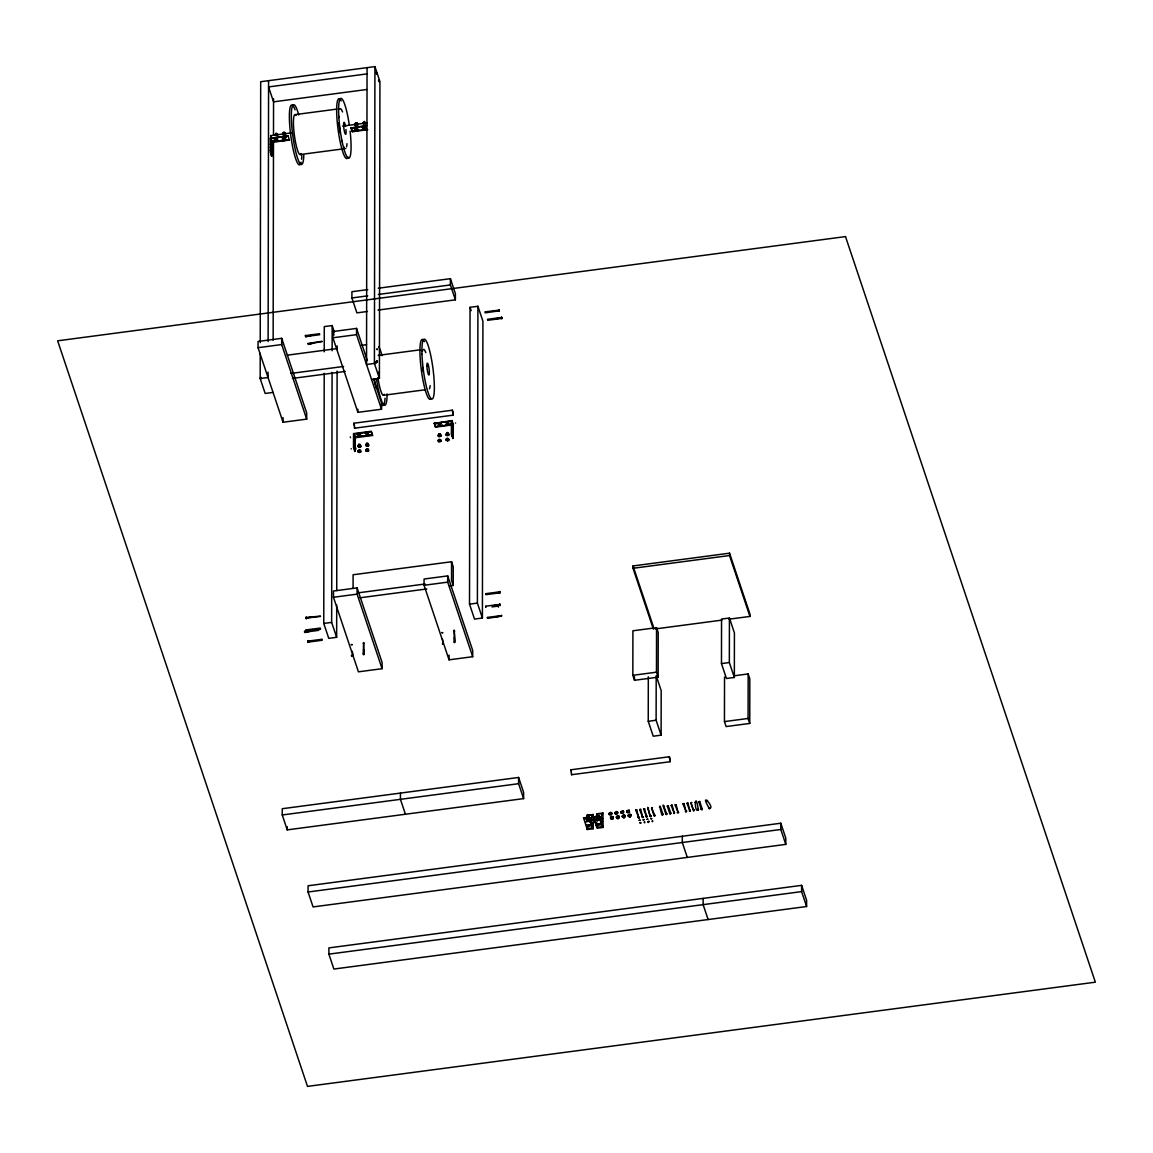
<?xml version="1.0" encoding="UTF-8"?>
<svg xmlns="http://www.w3.org/2000/svg" width="1153" height="1153" viewBox="0 0 1153 1153"><rect width="100%" height="100%" fill="white"/><g stroke="black" fill="none" stroke-linecap="round" stroke-linejoin="round"><path stroke-width="1.5" d="M258.056 347.687L258.07 341.447L281.707 338.319L306.684 412.875L306.684 419.13L283.047 422.243L258.056 347.687L281.692 344.56L306.684 419.13M273.045 392.424L265.176 393.461L260.174 378.559L260.218 353.366M260.232 342.571L260.693 81.719L374.927 66.6L379.928 81.517L379.409 378.357L371.525 379.395M268.058 372.116L268.058 377.521L260.174 378.559M268.116 341.533L268.577 80.667M272.194 142.323L271.575 156.001L270.335 152.268L270.35 138.216L288.077 135.867L289.331 140.061L272.194 142.323L270.941 138.605L288.077 135.867M272.166 155.929L270.926 152.196L270.941 138.605M271.575 156.001L271.604 141.934L270.35 138.216M273.146 340.25L273.492 140.565M273.492 135.16L273.564 98.711M274.861 139.571L275.149 141.228L274.861 139.571L275.898 138.98L277.239 139.254L277.542 140.911L274.63 141.041M274.861 134.425L277.542 135.751L277.253 134.108L275.913 133.834L275.163 135.29L277.542 134.973M276.043 139.801C278.248 137.394 275.106 141.444 276.561 139.268M275.913 134.613L276.302 133.95M276.489 141.502L277.542 140.133M277.542 140.911L277.239 139.254M277.253 134.887L277.253 134.108M281.692 344.56L281.707 338.319M283.033 140.19L282.73 138.533L285.122 138.216L285.411 139.873L284.359 140.464C281.462 140.335 282.543 140.997 282.73 138.533M283.033 135.031L282.744 133.373L283.797 132.782L285.137 133.056L285.425 134.714L285.137 133.056M282.254 814.969L282.269 808.714L518.619 777.453L523.621 792.356L523.606 798.611L287.241 829.872L282.254 814.969L518.605 783.694L523.606 798.611M283.047 422.243L283.047 417.559M283.926 138.749L283.782 137.942M282.744 134.166L283.797 133.561C281.591 131.111 286.953 132.422 283.724 132.854M284.359 140.464L285.411 139.095M285.411 139.873L285.122 138.216M287.241 829.872L287.256 826.759M289.331 140.061L271.416 141.286M308.067 892.004L308.082 885.763L780.797 823.228L785.798 838.145L785.784 844.385L313.068 906.921L308.067 892.004L780.783 829.483L785.784 844.385M336.705 604.936L336.647 637.306L328.764 638.358L323.762 623.442L324.209 373.37M324.238 351.78L324.281 326.602L332.165 325.564L334.384 332.179M328.893 954.136L328.893 947.896L801.609 885.36L806.61 900.277L806.596 906.517L333.88 969.053L328.893 954.136L801.609 891.615L806.596 906.517M336.647 637.306L331.646 622.404L332.078 372.333M332.122 350.743L332.165 325.564M373.586 379.251L381.542 402.974L381.528 409.229L357.891 412.342L332.9 337.786L332.914 331.545L356.551 328.418L367.346 360.615M333.462 597.268L333.476 591.013L357.113 587.886L382.09 662.442L382.075 668.697L358.439 671.824L333.462 597.268L357.099 594.141L382.075 668.697M336.719 590.538L337.108 371.05M337.152 349.46L337.152 345.871M367.778 129.684L352.357 131.73L351.103 127.997L367.058 125.418M367.447 311.469L356.897 312.867L351.91 297.95L351.91 291.709L367.749 289.619M352.357 131.73L351.103 127.536M351.723 655.293C350.743 657.815 354.533 655.163 351.824 650.912M353.077 588.405L353.092 574.77L451.572 561.742L453.244 566.714L453.215 585.465L449.699 585.926M355.383 437.736L354.778 451.399L353.524 447.667L353.553 433.614L371.28 431.265L372.52 435.459L355.383 437.736L354.144 434.004L371.28 431.741L372.52 435.459M355.369 451.327L354.115 447.595L354.144 434.004M355.023 128.977L355.311 130.62L355.023 128.977L356.075 128.387L357.704 129.525L355.196 130.952M355.038 123.818L355.326 125.461L355.038 123.818L356.075 123.227L357.416 123.501L357.704 125.158L357.416 123.501M354.778 451.399L354.807 437.333L353.553 433.614M356.219 129.194L356.075 128.387M355.023 124.596L356.075 123.227M356.652 130.894L357.704 129.525M381.528 409.229L356.536 334.658L356.551 328.418M357.704 130.303L357.416 128.66L355.902 128.271M357.099 594.141L357.113 587.886M357.891 412.342L357.891 409.229M358.021 451.385L359.073 450.001L360.413 450.29L360.702 451.933L358.324 452.25L359.073 450.794L360.702 451.933M358.035 446.225L359.087 444.856L360.428 445.13L360.716 446.773L359.664 447.378L358.035 446.225L360.428 445.908L360.716 446.773M358.324 452.25L358.021 450.607M358.324 447.09L358.035 445.447M359.073 450.794L359.073 450.001M359.087 445.634L359.087 444.856M359.664 452.524L360.702 451.154M359.664 447.378L360.716 445.995M360.413 451.068L360.413 450.29M360.428 445.908L360.428 445.13M363.195 129.583L362.907 127.925L365.285 127.608L365.573 129.266L364.535 129.857C361.739 129.612 362.676 130.577 362.907 127.925M362.907 122.78L365.587 124.106L365.299 122.463L362.907 122.78L363.195 123.645L365.587 123.328M363.512 654.342L363.642 642.783L363.599 654.356L363.642 649.355M364.089 128.156L363.944 127.334M363.959 122.967L363.959 122.175M364.535 129.857L365.573 128.487M365.573 129.266L365.285 127.608M365.299 123.241L365.299 122.463M365.905 450.333L366.957 448.964L368.297 449.238L368.585 450.895L366.193 451.212L366.957 449.742L368.585 450.895M365.919 445.188L366.957 443.804L368.297 444.092L368.6 445.735L367.548 446.326L365.919 445.188L368.297 444.871L368.6 445.735M366.193 451.212L365.905 449.555M366.207 446.052L365.919 444.409M367.058 67.638L366.539 364.492L374.408 363.44L379.409 378.357M366.957 449.742L366.957 448.964M366.957 444.597L366.957 443.804M367.533 451.486L368.585 450.117M367.548 446.326L368.6 444.957M368.297 450.03L368.297 449.238M368.297 444.871L368.297 444.092M374.408 363.44L374.927 66.6M400.437 793.077L400.437 799.332L405.424 814.249M424.059 585.277L424.073 579.022L447.71 575.909L472.701 650.465L472.687 656.706L449.05 659.833L424.059 585.277L447.695 582.15L472.687 656.706M434.306 423.396L452.034 420.586L453.288 424.318L453.259 438.371L451.414 434.724L451.443 421.133L434.306 423.396L435.56 427.129L452.697 424.866L452.668 438.457M435.56 427.129L434.306 422.935M438.198 440.777L439.235 439.408L440.576 439.682L440.864 441.325L438.486 441.642L439.235 440.187L440.864 441.325M438.198 435.618L439.25 434.249L440.59 434.522L440.878 436.18L438.486 436.497L439.25 435.027L440.878 436.18M438.486 441.642L438.198 439.999M438.486 436.497L438.198 434.84M439.235 440.187L439.235 439.408M439.25 435.027L439.25 434.249M439.826 441.93L440.878 440.547M439.826 436.771L440.878 435.387M440.576 440.46L440.576 439.682M440.59 435.301L440.59 434.522M442.392 643.936C441.873 643.547 443.804 645.709 442.435 638.935M446.067 439.74L447.119 438.356L448.459 438.644L448.748 440.287L447.695 440.878L446.067 439.74L448.459 439.423L448.748 440.287M446.081 434.58L447.133 433.211L448.474 433.485L448.762 435.128L446.37 435.445L447.133 433.989L448.762 435.128M446.355 440.605L446.067 438.947M446.37 435.445L446.081 433.802M447.119 439.149L447.119 438.356M447.133 433.989C449.756 432.851 445.764 431.51 447.205 433.312M447.695 440.878L448.748 439.509M447.71 435.733L448.762 434.35M447.695 582.15L447.71 575.909M448.459 439.423L448.459 438.644M448.474 434.263L448.474 433.485M449.05 659.833L449.05 655.149M378.011 310.071L455.377 299.838L450.391 284.935L450.405 278.68L378.299 288.221M451.572 561.742L451.544 580.492L453.215 585.465M453.259 438.371L452.005 434.652L452.034 420.586M454.729 642.135C453.071 612.041 455.723 648.245 454.296 641.861M454.239 642.365L454.253 637.364M455.377 299.838L455.392 293.597L450.405 278.68M469.516 604.158L470.035 307.318L477.918 306.28L482.92 321.197L482.401 618.037L474.517 619.075L469.516 604.158L477.4 603.12L482.401 618.037M477.4 603.12L477.918 306.28M518.605 783.694L518.619 777.453M583.548 817.866L589.457 817.549L593.204 828.733L587.295 829.511L583.548 817.866L589.457 817.088L593.074 827.897L587.165 828.676L587.165 825.274M587.18 821.873L587.194 815.085L593.218 814.667L587.194 815.085M587.295 829.511L587.295 825.995M587.309 820.734L587.309 815.459M593.204 828.733L593.103 814.306M593.391 817.03L599.301 815.776L603.048 827.436L597.139 828.214L593.391 817.03L599.301 815.776M597.023 820.576L597.038 813.773L603.077 813.369L597.038 813.773M597.153 821.181L597.168 814.148M603.048 827.436L602.947 812.995M609.159 814.119L610.355 812.332L611.551 812.721L611.753 814.436L610.557 815.128L609.159 814.119L611.537 813.802L611.551 812.721M609.361 814.753L609.159 813.038M610.744 818.846L610.528 817.131L611.724 816.425L612.92 816.814L613.122 818.529L611.926 819.235L610.528 818.226L611.839 818.673L612.92 816.814M615.068 813.341L616.264 811.539L617.46 811.928L617.662 813.643L616.466 814.349L615.068 813.341L617.446 813.024L617.46 811.928M615.27 813.96L615.068 812.245M616.437 817.448L617.633 815.647L618.83 816.036L619.031 817.751L617.835 818.457L616.437 817.448C621.308 818.356 615.515 815.906 617.907 817.967C621.092 818.212 614.736 819.97 618.83 817.131L618.83 816.036M616.653 818.068L616.437 816.353M620.977 812.562L622.173 810.761L623.369 811.15L623.571 812.865L622.375 813.571L620.977 812.562L623.355 812.245L623.369 811.15M621.179 813.182L620.977 811.467M622.346 816.655L623.542 814.868L624.739 815.257L624.94 816.973L623.744 817.679L622.346 816.655L624.739 816.353L624.739 815.257M622.562 817.29L622.346 815.575M629.279 810.372L629.48 812.087L628.284 812.793L627.088 812.404L626.886 810.689L629.279 810.372L626.886 810.689M628.255 815.877L629.452 814.076L630.648 814.465L630.85 816.18L629.653 816.886L628.255 815.877C633.833 816.036 626.8 818.875 630.648 815.56L630.648 814.465M628.471 816.497L628.255 814.782M632.838 675.312L632.911 630.792L656.547 627.664L658.219 632.637L658.132 677.157L634.496 680.284L632.838 675.312L656.475 672.185L658.132 677.157M653.42 629.192L633.026 568.299L633.026 565.95L729.532 553.181L749.94 614.073L749.94 616.423L728.883 619.204M634.496 680.284L634.51 676.725M661.116 735.167L656.115 720.25L656.201 675.73L661.188 690.633L661.116 735.167L653.232 736.205L648.245 721.288L648.317 676.768M656.475 672.185L656.547 627.664M682.317 836.256L682.302 842.512L687.303 857.414M703.128 898.389L703.128 904.644L708.115 919.546M721.475 663.595L721.547 619.06L729.431 618.022L734.418 632.939L734.346 677.46L726.462 678.497L721.475 663.595L729.345 662.543L734.346 677.46M734.663 675.73L748.167 673.943L749.825 678.915L749.753 723.435L726.116 726.563L724.444 721.591L724.531 677.07M729.345 662.543L729.431 618.022M749.94 616.423L729.532 555.53L729.532 553.181M749.753 723.435L748.081 718.463L748.167 673.943M780.783 829.483L780.797 823.228M801.609 891.615L801.609 885.36M261.154 378.256L260.953 377.507M270.451 141.142L270.566 141.055M270.436 150.51L270.451 150.639M270.652 144.947L270.451 144.125M271.027 147.267L271.243 147.959M271.041 144.183L271.142 145.163L270.566 144.211M270.912 143.289L271.373 144.255L271.402 143.159M271.488 147.325L271.474 147.123M271.863 152.787L272.065 153.594M308.471 343.853L322.062 341.634M304.824 631.34L304.853 631.613M306.741 618.224L306.381 618.657M321.975 639.281L308.197 641.097L308.269 641.99M321.946 639.454L321.961 639.67M350.296 436.944L350.512 437.636M353.64 439.668L353.668 439.985M353.841 443.473L353.769 442.738M353.64 442.651L353.74 443.444M354.23 445.793L354.331 446.816M354.23 442.709L354.692 442.766M354.692 439.48L354.605 438.558M354.72 427.259L354.562 428.195L453.043 415.166L453.043 412.399L452.394 410.194L353.827 423.237L354.591 428.152M355.081 438.947L355.182 439.61M355.268 445.807L355.066 445.058M355.066 445.231L355.167 445.851M355.268 448.906L355.254 448.632M376.037 73.23L376.152 73.129M378.53 80.609L378.66 80.595M375.114 362.532L375.114 362.662M376.786 361.293L376.887 361.927M377.002 361.869L376.916 361.206M451.529 432.995L451.645 432.908M451.544 426.682L451.544 426.884M451.745 424.203L451.673 423.54M452.307 433.211L451.89 431.943M452.264 427.359L452.48 425.961M451.904 425.688L452.336 427.1L451.99 425.716M452.365 429.204L452.38 429.32M452.581 426.581L452.322 426.956M452.437 426.034L453.172 426.466M452.495 432.274L452.74 433.816L452.452 431.971M452.956 435.33L452.956 435.546M452.956 432.289L453.086 432.188M455.478 423.065L455.608 423.007M485.701 593.867L485.716 594.126M487.33 617.662L487.445 617.561M498.932 310.878L485.11 312.852M501.224 317.68L501.267 318.142M499.465 604.446L499.566 605.239M275.394 135.492L277.008 135.463M275.481 139.83L276.907 140.089M284.705 139.138C280.424 138.922 286.434 137.351 285.065 138.922M283.912 138.317L283.134 139.023L284.344 138.201M357.344 129.395L355.398 128.963L357.358 128.704M363.973 128.819L363.93 127.738M363.31 128.444L365.285 128.401M363.916 653.78L363.728 654.861L363.281 653.823M588.477 820.85C585.796 818.226 586.128 823.429 588.606 819.956M591.633 826.125L592.714 826.254L591.547 826.658M600.439 822.709L600.598 822.867M271.027 150.294L271.171 151.158L270.551 150.423M271.402 143.534L271.171 144.687M271.243 141.704L271.474 140.147M271.488 150.524C271.56 148.924 271.719 153.147 271.387 149.414M271.69 141.978L270.609 135.636L291.723 132.854M320.52 616.423L306.568 617.979M354.245 439.452L354.331 440.59M354.547 439.062L354.937 440.446L354.591 438.933M354.591 444.813L354.245 446.11M355.528 447.84L355.614 449.31L355.499 447.782M452.365 435.315L452.552 435.762M499.667 605.253L499.566 604.46L485.701 606.175L485.773 607.069M485.874 607.054L485.788 606.319M501.569 317.176L501.771 318.704M497.793 605.729L497.981 606.276M498.442 606.766L498.139 605.325L498.341 606.838M571.701 773.994L571.585 774.715L670.037 761.729L670.037 758.962L669.345 756.757L570.821 769.8L571.542 774.758M635.735 810.083L636.701 809.853L638.805 817.852L635.735 810.155L636.701 809.882M638.243 817.607L639.194 817.304M639.67 809.565L640.636 809.32L642.711 817.333L639.684 809.637L640.65 809.435M640.045 822.709C642.999 823.213 638.517 823.631 640.52 822.435M643.605 809.046L644.57 808.801L646.646 816.814L643.619 809.103L644.599 808.916M644.902 822.075C644.023 824.15 644.714 821.397 644.167 822.017M650.061 816.05C644.556 794.287 650.667 821.138 651.027 815.776M648.519 808.325L647.568 808.628M652.468 807.792C649.888 805.961 656.619 818.068 654.212 815.099M662.816 814.148C656.619 793.538 662.153 819.682 662.514 813.96M665.814 813.96C658.349 791.16 669.201 819.985 666.117 813.485M669.749 813.441L670.758 812.966L668.207 805.673L667.284 806.048L669.778 813.514L670.729 813.24M671.19 805.399L672.156 805.154L674.217 813.168L671.19 805.457L672.156 805.198M673.64 812.721C675.701 811.453 673.683 815.33 673.9 812.49M675.125 804.866L676.09 804.635L678.151 812.649L675.125 804.938L676.105 804.736M677.618 812.361C680.789 812.231 676.119 813.355 677.46 812.375M683.008 803.828L683.974 803.598L686.078 811.597L683.008 803.9L683.974 803.627M686.943 803.31L687.909 803.079L690.027 811.078L686.943 803.382L687.923 803.108M691.858 802.589C689.638 800.96 694.365 812.98 694.351 810.04M698.271 809.449C695.144 788.119 693.731 814.018 698.3 809.521C694.812 810.588 700.75 810.473 697.81 809.262M701.269 809.276L702.235 809.002L699.727 801.508L698.819 801.911L701.298 809.334L702.249 809.075M709.138 808.224C698.286 789.502 716.258 808.7 709.167 808.296C712.338 806.855 707.87 810.66 709.571 807.749M270.451 147.253L270.451 147.512M271.431 144.356L271.748 145.047L271.503 143.217M271.877 146.532L272.05 146.935M272.512 153.868L272.223 152.383L272.425 153.897M260.809 378.688L260.52 377.204L260.708 378.732M305.963 336.46L319.727 334.73M322.062 341.274L308.269 343.407M306.107 617.172L306.294 618.685M306.539 617.475L320.347 616.106M378.89 80.105L378.919 80.955M353.654 436.411L353.654 436.67M353.64 445.779L354.259 446.845M354.605 435.92L354.274 436.785M354.893 437.405L354.706 435.978M354.562 444.928L354.85 446.773L354.807 445.202M355.268 442.752L355.066 441.93L355.167 442.738M451.399 424.635L451.111 423.151L451.313 424.679M451.544 423.454L451.645 424.246M499.825 604.042L499.825 604.806M500.099 605.527L499.912 604.057M501.123 615.659L487.359 617.403M270.796 149.486L270.84 150.784M379.193 81.56L379.006 80.162M501.872 318.632L501.685 317.234M647.943 821.642L648.764 821.455M653.809 815.56L654.702 816.238L654.962 815.257M685.819 810.876C684.421 813.831 688.99 809.882 685.372 811.28M689.235 810.934C692.189 812.49 688.5 809.118 690.416 810.559M277.196 139.96L276.835 140.349M354.461 130.52L355.297 130.217L354.447 130.981M364.161 643.158L363.166 643.172M454.758 631.181L453.763 631.152M270.811 143.246L270.854 144.529M376.397 72.653L376.599 74.167M376.685 74.138L376.483 72.668M308.024 642.38L307.808 640.881M375.763 363.483L375.561 362.028M377.146 360.716L377.348 362.244L377.247 360.745M499.076 309.725L499.278 311.238M661.707 814.465L662.586 815.185L663.047 814.119M669.59 813.413L670.455 814.148L670.715 813.139M375.474 361.999L375.301 362.864M306.352 631.181L306.078 629.668L306.28 631.195M307.736 640.895L307.937 642.408M499.35 311.238L499.191 309.768M499.84 591.547L499.869 592.397L493.671 593.132M669.345 756.757L670.037 761.729M275.408 139.268L275.308 139.686M355.571 128.675L355.729 128.934M364.997 128.387C361.105 128.127 366.726 126.268 364.334 128.718M283.292 134.353L284.877 134.339M286.074 137.452L285.18 136.688L286.016 137.106M355.585 129.107L356.954 129.756M357.142 125.014L355.989 124.423L357.084 124.639M368.398 432.534L369.147 432.49M646.329 816.137C645.579 818.889 648.952 815.243 646.285 816.165M665.843 813.744C666.636 816.165 667.529 812.116 665.987 813.557M701.341 808.974L701.975 809.982L702.062 808.786M354.331 128.487L353.51 127.68L354.331 128.026M364.478 123.429L363.454 123.933M638.2 817.405L639.238 818.183L638.676 817.088M642.005 817.073L643.172 817.664L642.754 816.555M650.537 815.517L650.278 815.618M647.972 821.599C648.072 824.265 650.292 820.129 647.914 821.642M285.685 137.149L285.267 137.538M286.16 139.542L286.78 139.571M589.313 818.039L591.057 817.953L589.86 819.149M649.961 815.906L650.768 816.756L651.114 815.603M353.798 423.281L354.562 425.428M452.351 410.194L453.043 415.166M570.778 769.844L571.326 770.824M438.284 425.889L438.039 425.832M353.841 128.098L353.697 128.531M611.767 818.716C614.635 816.483 608.741 817.924 612.43 817.592C608.842 819.134 614.938 819.437 611.926 819.235M363.454 127.81L364.607 127.623M369.522 435.027L370.099 434.58L369.378 435.459M436.8 423.454L437.275 423.511M589.731 818.154L591.244 818.601L589.716 819.466M609.361 813.658L611.753 813.341M615.27 812.865L617.662 812.548M613.122 817.434L610.528 817.131M621.179 812.087L623.571 811.77M616.653 816.973L619.031 816.655M627.088 812.404L629.48 812.087M622.562 816.194L624.94 815.877M628.471 815.402L630.85 815.099M283.811 139.427L284.791 139.254M284.373 134.526L285.425 133.935M274.861 140.363L275.855 139.787M282.73 139.311L285.122 138.994M357.704 124.365L355.326 124.683M355.023 129.756L356.032 129.179M362.892 128.718L363.901 128.127M275.581 135.218L276.85 135.189M283.451 134.18L284.719 134.152M273.578 138.591L273.823 138.72M362.013 436.05L361.811 435.92M445.692 424.823L446.038 424.953M351.377 655.495L352.011 655.308M595.741 820.907L595.64 820.893M601.607 825.317C603.048 823.588 600.67 826.37 601.275 825.202M275.754 135.146C276.763 134.281 276.129 131.701 275.999 133.935M364.694 128.069L364.29 127.695M652.267 820.893C653.059 822.622 651.56 821.267 652.742 820.965M278.781 140.666L278.435 140.536M445.245 422.445L444.986 422.315M585.032 819.567L585.119 819.567M598.984 817.895L600.9 816.655L598.998 817.117L600.641 818.01L600.295 816.641L598.883 817.909M590.682 824.006L590.956 824.078M437.001 423.367L436.814 423.886M694.034 809.795L693.457 810.977L694.452 809.882M281.836 137.668L281.678 137.51M274.702 141.199L275.034 141.156M361.999 127.061L361.797 126.916M357.07 434.119L357.041 433.96M591.46 826.499L591.878 826.125M358.684 129.914L358.756 130.087M362.676 129.395L362.777 129.395M449.021 421.782L449.079 421.796M585.868 822.046L585.883 822.219M590.552 824.02L590.941 824.337M367.043 73.893L268.563 86.922L273.549 101.839L366.769 89.502M294.966 114.637L336.791 109.117M342.715 126.109L367.346 122.852M351.103 127.997L366.524 125.951M352.357 131.255L366.539 129.381M300.169 154.56L343.738 148.809M351.91 297.95L367.735 295.86M378.285 294.462L450.391 284.935M319.583 333.736L305.79 335.552L305.862 336.417L305.876 335.696M484.966 311.858L498.845 310.2M305.804 336.215L305.329 335.379L305.617 336.863L311.771 335.278M492.907 311.31L499.22 310.474M332.9 337.786L356.536 334.658M487.46 319.309L501.252 317.493M307.837 343.493C308.312 343.565 306.568 345.886 314.279 342.729M495.415 318.761L501.714 317.94M487.604 320.303L501.396 318.487M287.342 355.167L336.59 348.653M361.206 345.396L366.481 344.689M378.256 355.369L420.081 349.835M290.83 373.442L343.594 366.467M292.502 378.415L345.251 371.439M383.473 395.292L425.284 389.757M372.534 434.998L354.62 436.771M435.56 426.653L453.288 424.318M358.338 592.815L425.169 583.98M360.01 597.787L426.826 588.952M633.026 568.299L729.532 555.53M485.73 593.68L499.508 591.864M306.237 617.922L312.535 617.1M485.874 594.674L499.653 592.844M323.762 623.442L331.646 622.404M306.539 629.884L320.332 628.054M306.352 630.417L312.521 629.596M493.657 605.628L499.955 604.806M304.868 631.152L320.476 629.048M304.406 631.628C304.954 631.858 302.951 633.79 310.849 630.878M491.985 606.91L498.283 606.074M305.012 632.147L318.79 630.331M307.865 641.644L314.178 640.809M495.314 616.855L501.613 616.019L501.469 615.255L501.483 616.033M322.119 640.261L308.341 642.091L308.269 641.227M487.503 618.397L501.151 616.178M655.178 628.947L721.864 620.127M648.245 721.288L656.115 720.25M724.444 721.591L748.081 718.463M602.918 826.586L597.009 827.378L593.391 816.555M364.348 122.304C364.622 119.191 363.872 125.504 364.305 122.549M366.568 128.877L366.683 129.035M365.703 435.402L365.631 435.56M276.115 134.195L276.432 135.074M277.787 138.029L277.614 138.187M282.456 140.003L282.543 140.162M364.896 433.081L364.924 432.908M594.948 818.428L594.977 818.255M586.834 824.539L586.574 824.683M589.068 819.048L588.895 819.192M356.522 124.466C358.352 123.501 354.461 123.342 355.657 125.115M284.229 134.022C286.348 133.417 282.211 132.509 283.638 134.079M275.985 140.349L275.74 140.421M356.075 124.005L357.416 124.279M363.195 128.805L364.535 129.078M355.311 129.842L356.652 130.116M283.797 133.561L285.137 133.849M283.033 139.398L284.373 139.686M275.149 140.45L276.489 140.724M446.37 434.667L447.71 434.94M438.486 435.704L439.826 435.993M446.37 439.826L447.695 440.1M438.486 440.864L439.826 441.138M366.207 445.274L367.548 445.548M358.324 446.312L359.664 446.586M366.193 450.434L367.533 450.708M358.324 451.472L359.664 451.745M270.652 135.622L271.474 138.85M356.853 128.689L356.998 128.761M668.192 805.644L667.299 806.091M707.582 800.427L706.645 800.744M699.712 801.479L698.79 801.883M664.258 806.163L663.335 806.567M660.338 806.754L659.401 807.1M270.869 149.486L271.128 150.322M451.962 431.943L452.466 432.98M354.663 438.558L354.893 439.322M354.259 440.59L354.014 438.644L354.014 439.725M354.648 444.813L354.274 446.269M695.792 802.07L694.87 802.445M379.078 81.604L378.544 80.869M375.647 363.498L375.229 362.489M499.926 591.532L500.128 593.031L499.523 592.512M499.97 605.469L499.465 604.749M306.179 617.158L306.367 617.922M633.026 565.95L653.434 626.843M690.892 802.863L693.385 810.314M651.503 808.066L653.996 815.517M470.035 307.318L471.145 310.633M451.443 421.133L452.697 424.866M282.744 133.373L283.033 134.252M332.914 331.545L334.053 334.932M271.964 149.674L272.05 150.106M271.114 147.872L271.301 146.979M351.218 448.719L351.132 448.964M261.054 377.521L261.054 378.299M320.39 628.918L320.491 628.644M451.99 433.499L451.544 433.197M376.844 349.143L377.449 349.705L377.175 348.984M378.818 372.794L378.933 372.03L378.645 372.895M385.03 398.174A30.194 4.871 82.5 0 1 381.153 404.242M375.993 387.84A30.194 4.871 82.5 0 1 374.451 378.977M387.105 393.966A30.194 4.871 82.5 0 1 383.214 404.112A30.194 4.871 82.5 0 1 376.426 378.717M378.602 346.678A30.194 4.871 82.5 0 1 382.047 355.672M384.338 394.268A20.134 3.243 82.5 0 1 377.896 377.579M378.616 355.441A20.134 3.243 82.5 0 1 378.977 355.744M423.209 371.597A20.134 3.243 82.5 0 1 422.661 367.476M422.474 351.117A20.134 3.243 82.5 0 1 422.69 350.382M423.569 349.373A20.134 3.243 82.5 0 1 425.817 352.659M430.17 385.578A20.134 3.243 82.5 0 1 429.377 388.82M430.991 398.578A30.194 4.871 82.5 0 1 420.931 366.697A30.194 4.871 82.5 0 1 424.491 341.677M301.135 162.184A30.194 4.871 82.5 0 1 290.397 132.465A30.194 4.871 82.5 0 1 295.082 109.852M301.812 155.54A30.194 4.871 82.5 0 1 301.596 159.229M303.787 155.28A30.194 4.871 82.5 0 1 296.782 155.626A30.194 4.871 82.5 0 1 291.406 112.634A30.194 4.871 82.5 0 1 298.742 114.954M301.048 153.551A20.134 3.243 82.5 0 1 294.332 134.858A20.134 3.243 82.5 0 1 296.062 115.502M344.387 147.714A20.134 3.243 82.5 0 1 343.998 147.051M342.095 141.718A20.134 3.243 82.5 0 1 341.706 140.219M340.221 132.912A20.134 3.243 82.5 0 1 338.996 122.809M338.723 117.635A20.134 3.243 82.5 0 1 338.708 116.179M339.659 109.117A20.134 3.243 82.5 0 1 342.527 111.942M346.967 143.678A20.134 3.243 82.5 0 1 346.563 146.82M345.799 148.449A20.134 3.243 82.5 0 1 345.482 148.578M348.076 157.039A30.194 4.871 82.5 0 1 337.829 127.522A30.194 4.871 82.5 0 1 341.202 100.96M350.094 131.125A30.194 4.871 82.5 0 1 345.583 153.911A30.194 4.871 82.5 0 1 338.953 103.121A30.194 4.871 82.5 0 1 349.287 124.956M345.958 129.511A6.039 0.98 82.5 0 1 344.992 133.474A6.039 0.98 82.5 0 1 343.623 123.659A6.039 0.98 82.5 0 1 345.54 126.47M451.904 435.229L452.135 436.54L451.904 435.171M355.571 122.809L357.185 122.838L355.571 122.809M357.416 127.724L358.41 127.234L357.43 127.666M365.299 126.21L366.294 126.225L365.299 126.21M365.285 126.686L366.294 126.729L365.299 126.657M357.344 436.266L358.352 436.281L357.344 436.266M357.344 436.728L358.338 436.756L357.344 436.728M358.396 435.214L360.399 435.243L358.396 435.214M358.396 434.739L360.399 434.767L358.41 434.681M351.334 644.642L352.342 644.686L351.362 644.585M358.569 446.47C361.35 447.71 359.073 443.746 358.597 446.37M358.569 444.438L360.183 444.51L358.583 444.381M358.569 450.837L360.168 450.909L358.597 450.737M360.442 433.73L361.408 433.168L360.442 433.73M366.265 434.162C369.998 435.229 365.66 434.638 367.072 433.586C369.45 434.45 367.231 432.188 366.279 433.629C367.548 435.675 369.392 432.505 366.279 434.104M366.452 443.386L368.066 443.473L366.481 443.3M366.438 449.8L368.052 449.829L366.438 449.8M366.452 445.418C370.113 446.24 366.423 443.256 366.467 445.375M438.558 424.607L440.561 424.693L438.572 424.549M438.558 424.131C441.123 426.279 440.532 422.214 438.587 424.016M438.731 435.863L440.345 435.935L438.76 435.762M438.731 435.085L440.345 435.157L438.745 435.027M438.745 433.831L440.345 433.903L438.774 433.73M438.731 440.23L440.331 440.259L438.731 440.23M440.605 423.122L441.556 422.531L440.605 423.122M441.44 425.616L442.421 425.068L441.455 425.543M446.427 423.569C449.439 425.889 448.503 421.047 446.442 423.497M446.615 439.192L448.214 439.264L446.615 439.149M446.615 434.825L448.229 434.84L446.615 434.825M446.615 434.032L448.229 434.119L446.643 433.946M449.324 424.563L450.29 424.001L449.324 424.563M441.945 632.666L442.954 632.709L441.945 632.637M587.079 827.306L588.073 826.773L587.108 827.249M588.131 825.793L589.529 826.413L589.918 825.433L588.174 825.188L590.12 825.231L588.131 825.793M589.356 821.815L590.307 821.224L589.37 821.786M596.101 823.53L597.095 823.011L596.101 823.487M596.317 819.509L598.321 819.61L596.332 819.452M596.317 819.048L598.623 819.264L596.346 818.918M596.937 826.009L597.931 825.505L596.937 825.98M597.989 824.481L599.373 825.116L599.978 824.395L598.047 823.833L599.992 823.991L598.018 824.366M599.2 820.518L600.194 819.985L599.243 820.432M587.799 817.463L588.621 816.857L587.799 817.463M591.619 816.569L592.714 816.958L591.619 816.569M591.604 822.824L592.685 823.242L591.619 822.781M591.734 820.071L592.541 819.423L591.748 819.999M597.528 815.791L598.594 816.209L597.528 815.747M601.462 818.385L602.543 818.774L601.462 818.385M601.592 815.647L602.342 814.94L601.592 815.603M601.462 821.512L602.442 821.426L601.477 821.44M601.578 821.887L602.558 821.758L601.592 821.858M609.778 814.09L611.335 813.831L609.778 814.09M615.688 813.312L617.259 813.096L615.688 813.312M616.855 816.785L618.412 816.526L616.855 816.785M621.597 812.519L623.168 812.317L621.597 812.461M622.764 816.007C625.2 815.762 625.07 819.005 623.312 817.563C622.634 817.837 625.517 814.047 622.779 815.892M627.506 811.741L629.062 811.481L627.506 811.741M628.673 815.229C630.1 817.506 631.729 813.528 628.673 815.171M639.18 820.345L640.16 820.215L639.18 820.345M643.129 819.826L644.109 819.697L643.129 819.826M647.064 819.307L648.044 819.178L647.064 819.264M650.998 818.774L651.978 818.644L651.013 818.745M601.621 818.659L602.515 818.5L601.563 818.659M845.509 236.596L57.65 340.812L307.491 1086.4L1095.35 982.183L845.509 236.596M421.969 354.36A30.194 4.871 82.5 0 0 432.044 399.01A30.194 4.871 82.5 0 0 430.4 353.841A30.194 4.871 82.5 0 0 421.969 354.36M426.898 366.135A6.039 0.98 82.5 0 0 428.916 375.056A6.039 0.98 82.5 0 0 428.585 366.02A6.039 0.98 82.5 0 0 426.898 366.135"/></g></svg>
